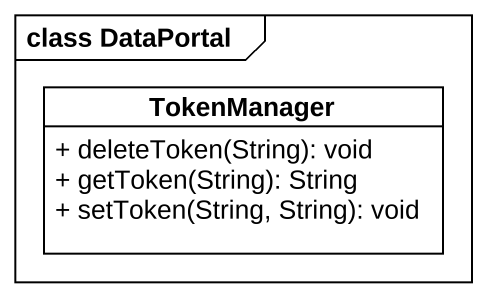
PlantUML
@startuml
mainframe class DataPortal
hide circle
hide empty members
skinparam classAttributeIconSize 0
class TokenManager {
  + deleteToken(String): void
  + getToken(String): String
  + setToken(String, String): void
}
@enduml
